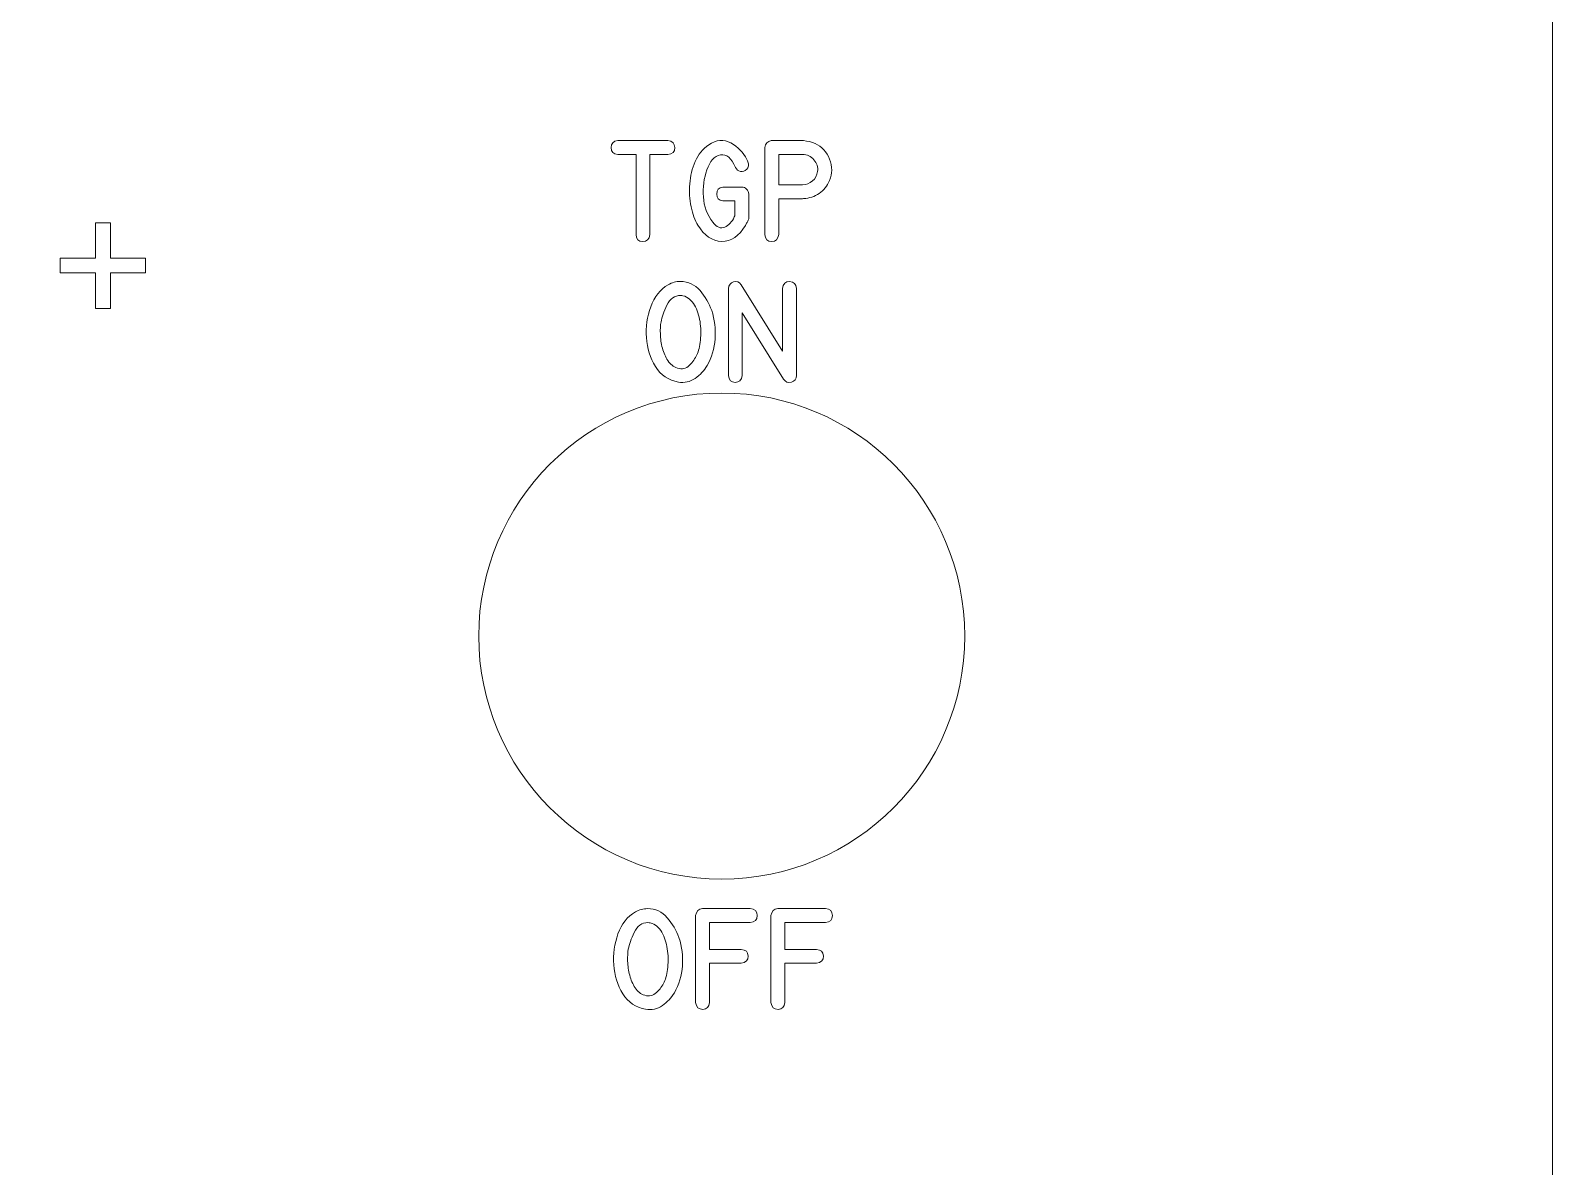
# Model space of a CAD drawing. Header units: millimetres. Extents: x -77 to 260, y -244 to 128.
# Drawn here: x -25.6 to 27.6, y 47.3 to 87 of the extents above; entities that cross this region are included whole.
import ezdxf

# ---------------------------------------------------------------- set-up
doc = ezdxf.new("R2010")
doc.units = ezdxf.units.MM
doc.header["$MEASUREMENT"] = 0
doc.layers.add('Cut', color=7, linetype='Continuous')
doc.layers.add('Engrave', color=7, linetype='Continuous')

msp = doc.modelspace()

# ---------------------------------------------------------------- linework, layer by layer
at = {"layer": 'Cut', "color": 250, "lineweight": 9}
msp.add_open_spline([(15.9454, 126.7647), (15.9454, 126.7647), (-65.0547, 126.7647), (-65.0547, 126.7647), (-65.0547, 126.7647), (-65.8797, 126.7647), (-66.5547, 126.0897), (-66.5547, 125.2647), (-66.5547, 125.2647), (-66.5547, 125.2647), (-66.5547, 122.5647), (-66.5547, 122.5647), (-66.5547, 122.5647), (-66.5547, 119.251), (-69.241, 116.5647), (-72.5547, 116.5647), (-72.5547, 116.5647), (-72.5547, 116.5647), (-75.2546, 116.5647), (-75.2546, 116.5647), (-75.2546, 116.5647), (-76.0796, 116.5647), (-76.7546, 115.8897), (-76.7546, 115.0647), (-76.7546, 115.0647), (-76.7546, 115.0647), (-76.7546, -23.8355), (-76.7546, -23.8355), (-76.7546, -23.8355), (-76.7546, -24.6605), (-76.0796, -25.3355), (-75.2546, -25.3355), (-75.2546, -25.3355), (-75.2546, -25.3355), (-72.5547, -25.3355), (-72.5547, -25.3355), (-72.5547, -25.3355), (-69.241, -25.3355), (-66.5547, -28.0218), (-66.5547, -31.3355), (-66.5547, -31.3355), (-66.5547, -31.3355), (-66.5547, -34.0353), (-66.5547, -34.0353), (-66.5547, -34.0353), (-66.5547, -34.8603), (-65.8797, -35.5353), (-65.0547, -35.5353), (-65.0547, -35.5353), (-65.0547, -35.5353), (15.9454, -35.5353), (15.9454, -35.5353), (15.9454, -35.5353), (16.7704, -35.5353), (17.4454, -34.8603), (17.4454, -34.0353), (17.4454, -34.0353), (17.4454, -34.0353), (17.4454, -31.3355), (17.4454, -31.3355), (17.4454, -31.3355), (17.4454, -28.0218), (20.1317, -25.3355), (23.4454, -25.3355), (23.4454, -25.3355), (23.4454, -25.3355), (26.1454, -25.3355), (26.1454, -25.3355), (26.1454, -25.3355), (26.9704, -25.3355), (27.6454, -24.6605), (27.6454, -23.8355), (27.6454, -23.8355), (27.6454, -23.8355), (27.6454, 115.0647), (27.6454, 115.0647), (27.6454, 115.0647), (27.6454, 115.8897), (26.9704, 116.5647), (26.1454, 116.5647), (26.1454, 116.5647), (26.1454, 116.5647), (23.4454, 116.5647), (23.4454, 116.5647), (23.4454, 116.5647), (20.1317, 116.5647), (17.4454, 119.251), (17.4454, 122.5647), (17.4454, 122.5647), (17.4454, 122.5647), (17.4454, 125.2647), (17.4454, 125.2647), (17.4454, 125.2647), (17.4454, 126.0897), (16.7704, 126.7647), (15.9454, 126.7647)], degree=3, knots=[0, 0, 0, 0, 0.04, 0.04, 0.04, 0.04, 0.08, 0.08, 0.08, 0.08, 0.12, 0.12, 0.12, 0.12, 0.16, 0.16, 0.16, 0.16, 0.2, 0.2, 0.2, 0.2, 0.24, 0.24, 0.24, 0.24, 0.28, 0.28, 0.28, 0.28, 0.32, 0.32, 0.32, 0.32, 0.36, 0.36, 0.36, 0.36, 0.4, 0.4, 0.4, 0.4, 0.44, 0.44, 0.44, 0.44, 0.48, 0.48, 0.48, 0.48, 0.52, 0.52, 0.52, 0.52, 0.56, 0.56, 0.56, 0.56, 0.6, 0.6, 0.6, 0.6, 0.64, 0.64, 0.64, 0.64, 0.68, 0.68, 0.68, 0.68, 0.72, 0.72, 0.72, 0.72, 0.76, 0.76, 0.76, 0.76, 0.8, 0.8, 0.8, 0.8, 0.84, 0.84, 0.84, 0.84, 0.88, 0.88, 0.88, 0.88, 0.92, 0.92, 0.92, 0.92, 1, 1, 1, 1], dxfattribs=at)
at = {"layer": 'Cut', "lineweight": 9}
msp.add_open_spline([(-1.4169, 74.3497), (3.2768, 74.3497), (7.0829, 70.5431), (7.0829, 65.8496), (7.0829, 65.8496), (7.083, 61.1566), (3.2766, 57.3497), (-1.4169, 57.3497), (-1.4169, 57.3497), (-6.1104, 57.35), (-9.917, 61.1559), (-9.917, 65.8496), (-9.917, 65.8496), (-9.9167, 70.5438), (-6.1106, 74.3494), (-1.4169, 74.3497)], degree=3, knots=[0, 0, 0, 0, 0.2, 0.2, 0.2, 0.2, 0.4, 0.4, 0.4, 0.4, 0.6, 0.6, 0.6, 0.6, 1, 1, 1, 1], dxfattribs=at)
at = {"layer": 'Engrave', "color": 240, "lineweight": 9}
for points, knots in [([(-4.4152, 79.8892), (-4.4152, 79.8892), (-4.4152, 82.6902), (-4.4152, 82.6902), (-4.4152, 82.6902), (-4.4152, 82.6902), (-5.0472, 82.6902), (-5.0472, 82.6902), (-5.0472, 82.6902), (-5.2078, 82.7025), (-5.2883, 82.7836), (-5.2877, 82.9318), (-5.2877, 82.9318), (-5.2871, 83.0806), (-5.2066, 83.1623), (-5.0472, 83.1758), (-5.0472, 83.1758), (-5.0472, 83.1758), (-3.2987, 83.1758), (-3.2987, 83.1758), (-3.2987, 83.1758), (-3.1405, 83.1635), (-3.0606, 83.0817), (-3.06, 82.9318), (-3.06, 82.9318), (-3.0594, 82.7825), (-3.1393, 82.7013), (-3.2987, 82.6902), (-3.2987, 82.6902), (-3.2987, 82.6902), (-3.929, 82.6902), (-3.929, 82.6902), (-3.929, 82.6902), (-3.929, 82.6902), (-3.929, 79.8892), (-3.929, 79.8892), (-3.929, 79.8892), (-3.9554, 79.7263), (-4.0401, 79.6457), (-4.1835, 79.6481), (-4.1835, 79.6481), (-4.3264, 79.6505), (-4.4034, 79.731), (-4.4152, 79.8892)], [0, 0, 0, 0, 0.0833333, 0.0833333, 0.0833333, 0.0833333, 0.1666667, 0.1666667, 0.1666667, 0.1666667, 0.25, 0.25, 0.25, 0.25, 0.3333333, 0.3333333, 0.3333333, 0.3333333, 0.4166667, 0.4166667, 0.4166667, 0.4166667, 0.5, 0.5, 0.5, 0.5, 0.5833333, 0.5833333, 0.5833333, 0.5833333, 0.6666667, 0.6666667, 0.6666667, 0.6666667, 0.75, 0.75, 0.75, 0.75, 0.8333333, 0.8333333, 0.8333333, 0.8333333, 1, 1, 1, 1]), ([(-1.3678, 81.0692), (-1.3678, 81.0692), (-1.3831, 81.0709), (-1.3831, 81.0709), (-1.3831, 81.0709), (-1.5237, 81.088), (-1.5936, 81.168), (-1.5936, 81.3102), (-1.5936, 81.3102), (-1.5936, 81.4525), (-1.5237, 81.5325), (-1.3831, 81.5495), (-1.3831, 81.5495), (-1.3831, 81.5495), (-1.3678, 81.5531), (-1.3678, 81.5531), (-1.3678, 81.5531), (-1.3678, 81.5531), (-1.3526, 81.5531), (-1.3526, 81.5531), (-1.3526, 81.5531), (-1.3526, 81.5531), (-0.717, 81.5531), (-0.717, 81.5531), (-0.717, 81.5531), (-0.65, 81.5531), (-0.5929, 81.5295), (-0.5453, 81.4819), (-0.5453, 81.4819), (-0.4977, 81.4343), (-0.4742, 81.3767), (-0.4742, 81.3102), (-0.4742, 81.3102), (-0.4742, 81.3102), (-0.4742, 80.4371), (-0.4742, 80.4371), (-0.4742, 80.4371), (-0.4742, 80.4371), (-0.4947, 80.3924), (-0.4947, 80.3924), (-0.4947, 80.3924), (-0.4947, 80.3924), (-0.5065, 80.3648), (-0.5065, 80.3648), (-0.5065, 80.3648), (-0.5065, 80.3648), (-0.5188, 80.3389), (-0.5188, 80.3389), (-0.5188, 80.3389), (-0.5188, 80.3389), (-0.5324, 80.3131), (-0.5324, 80.3131), (-0.5324, 80.3131), (-0.5324, 80.3131), (-0.5465, 80.2872), (-0.5465, 80.2872), (-0.5465, 80.2872), (-0.5465, 80.2872), (-0.5582, 80.2613), (-0.5582, 80.2613), (-0.5582, 80.2613), (-0.5582, 80.2613), (-0.5724, 80.2355), (-0.5724, 80.2355), (-0.5724, 80.2355), (-0.5724, 80.2355), (-0.5876, 80.2096), (-0.5876, 80.2096), (-0.5876, 80.2096), (-0.8105, 79.831), (-1.0874, 79.6457), (-1.4178, 79.654), (-1.4178, 79.654), (-1.7488, 79.6628), (-2.0264, 79.8498), (-2.2515, 80.2149), (-2.2515, 80.2149), (-2.3585, 80.3883), (-2.4373, 80.6053), (-2.4891, 80.8669), (-2.4891, 80.8669), (-2.5408, 81.128), (-2.5567, 81.3949), (-2.5355, 81.6677), (-2.5355, 81.6677), (-2.5149, 81.9405), (-2.4514, 82.1998), (-2.3456, 82.4462), (-2.3456, 82.4462), (-2.2392, 82.6925), (-2.0804, 82.8883), (-1.8694, 83.0329), (-1.8694, 83.0329), (-1.6048, 83.2123), (-1.3479, 83.2328), (-1.0974, 83.0958), (-1.0974, 83.0958), (-0.8469, 82.9583), (-0.66, 82.766), (-0.5359, 82.5179), (-0.5359, 82.5179), (-0.5359, 82.5179), (-0.5224, 82.4903), (-0.5224, 82.4903), (-0.5224, 82.4903), (-0.5224, 82.4903), (-0.5118, 82.4661), (-0.5118, 82.4661), (-0.5118, 82.4661), (-0.5118, 82.4661), (-0.4983, 82.4403), (-0.4983, 82.4403), (-0.4983, 82.4403), (-0.4589, 82.3315), (-0.4742, 82.2421), (-0.543, 82.1733), (-0.543, 82.1733), (-0.6094, 82.1081), (-0.6817, 82.0834), (-0.7599, 82.0999), (-0.7599, 82.0999), (-0.8381, 82.1169), (-0.8981, 82.1628), (-0.941, 82.2386), (-0.941, 82.2386), (-1.075, 82.572), (-1.2479, 82.7172), (-1.4602, 82.6743), (-1.4602, 82.6743), (-1.6718, 82.6319), (-1.8306, 82.4585), (-1.9364, 82.1545), (-1.9364, 82.1545), (-2.0399, 81.8606), (-2.0804, 81.5442), (-2.0587, 81.2062), (-2.0587, 81.2062), (-2.0369, 80.8681), (-1.9264, 80.5729), (-1.7277, 80.3219), (-1.7277, 80.3219), (-1.5913, 80.1461), (-1.4525, 80.0897), (-1.3108, 80.1526), (-1.3108, 80.1526), (-1.1697, 80.2161), (-1.0586, 80.3336), (-0.9769, 80.5059), (-0.9769, 80.5059), (-0.9769, 80.5059), (-0.958, 80.5435), (-0.958, 80.5435), (-0.958, 80.5435), (-0.958, 80.5435), (-0.958, 81.0692), (-0.958, 81.0692), (-0.958, 81.0692), (-0.958, 81.0692), (-1.3678, 81.0692), (-1.3678, 81.0692)], [0, 0, 0, 0, 0.0243902, 0.0243902, 0.0243902, 0.0243902, 0.0487805, 0.0487805, 0.0487805, 0.0487805, 0.0731707, 0.0731707, 0.0731707, 0.0731707, 0.097561, 0.097561, 0.097561, 0.097561, 0.1219512, 0.1219512, 0.1219512, 0.1219512, 0.1463415, 0.1463415, 0.1463415, 0.1463415, 0.1707317, 0.1707317, 0.1707317, 0.1707317, 0.195122, 0.195122, 0.195122, 0.195122, 0.2195122, 0.2195122, 0.2195122, 0.2195122, 0.2439024, 0.2439024, 0.2439024, 0.2439024, 0.2682927, 0.2682927, 0.2682927, 0.2682927, 0.2926829, 0.2926829, 0.2926829, 0.2926829, 0.3170732, 0.3170732, 0.3170732, 0.3170732, 0.3414634, 0.3414634, 0.3414634, 0.3414634, 0.3658537, 0.3658537, 0.3658537, 0.3658537, 0.3902439, 0.3902439, 0.3902439, 0.3902439, 0.4146341, 0.4146341, 0.4146341, 0.4146341, 0.4390244, 0.4390244, 0.4390244, 0.4390244, 0.4634146, 0.4634146, 0.4634146, 0.4634146, 0.4878049, 0.4878049, 0.4878049, 0.4878049, 0.5121951, 0.5121951, 0.5121951, 0.5121951, 0.5365854, 0.5365854, 0.5365854, 0.5365854, 0.5609756, 0.5609756, 0.5609756, 0.5609756, 0.5853659, 0.5853659, 0.5853659, 0.5853659, 0.6097561, 0.6097561, 0.6097561, 0.6097561, 0.6341463, 0.6341463, 0.6341463, 0.6341463, 0.6585366, 0.6585366, 0.6585366, 0.6585366, 0.6829268, 0.6829268, 0.6829268, 0.6829268, 0.7073171, 0.7073171, 0.7073171, 0.7073171, 0.7317073, 0.7317073, 0.7317073, 0.7317073, 0.7560976, 0.7560976, 0.7560976, 0.7560976, 0.7804878, 0.7804878, 0.7804878, 0.7804878, 0.804878, 0.804878, 0.804878, 0.804878, 0.8292683, 0.8292683, 0.8292683, 0.8292683, 0.8536585, 0.8536585, 0.8536585, 0.8536585, 0.8780488, 0.8780488, 0.8780488, 0.8780488, 0.902439, 0.902439, 0.902439, 0.902439, 0.9268293, 0.9268293, 0.9268293, 0.9268293, 0.9512195, 0.9512195, 0.9512195, 0.9512195, 1, 1, 1, 1]), ([(1.412, 83.1758), (1.412, 83.1758), (1.4449, 83.1758), (1.4449, 83.1758), (1.4449, 83.1758), (1.5919, 83.1652), (1.7271, 83.1323), (1.8511, 83.0758), (1.8511, 83.0758), (2.0887, 82.9647), (2.2568, 82.7813), (2.3556, 82.5261), (2.3556, 82.5261), (2.4544, 82.2715), (2.4532, 82.0228), (2.3527, 81.7806), (2.3527, 81.7806), (2.2709, 81.5889), (2.1504, 81.4384), (1.9905, 81.3302), (1.9905, 81.3302), (1.8312, 81.2215), (1.6489, 81.1609), (1.4449, 81.1485), (1.4449, 81.1485), (1.4449, 81.1485), (1.412, 81.1468), (1.412, 81.1468), (1.412, 81.1468), (1.412, 81.1468), (0.5747, 81.1468), (0.5747, 81.1468), (0.5747, 81.1468), (0.5747, 81.1468), (0.5747, 79.8909), (0.5747, 79.8909), (0.5747, 79.8909), (0.5541, 79.7292), (0.4724, 79.6481), (0.3301, 79.6481), (0.3301, 79.6481), (0.1878, 79.6481), (0.1067, 79.7292), (0.0873, 79.8909), (0.0873, 79.8909), (0.0873, 79.8909), (0.0873, 82.9347), (0.0873, 82.9347), (0.0873, 82.9347), (0.1044, 83.077), (0.1802, 83.1576), (0.3148, 83.1758), (0.3148, 83.1758), (0.3148, 83.1758), (0.3301, 83.1758), (0.3301, 83.1758), (0.3301, 83.1758), (0.3301, 83.1758), (1.412, 83.1758), (1.412, 83.1758)], [0, 0, 0, 0, 0.0625, 0.0625, 0.0625, 0.0625, 0.125, 0.125, 0.125, 0.125, 0.1875, 0.1875, 0.1875, 0.1875, 0.25, 0.25, 0.25, 0.25, 0.3125, 0.3125, 0.3125, 0.3125, 0.375, 0.375, 0.375, 0.375, 0.4375, 0.4375, 0.4375, 0.4375, 0.5, 0.5, 0.5, 0.5, 0.5625, 0.5625, 0.5625, 0.5625, 0.625, 0.625, 0.625, 0.625, 0.6875, 0.6875, 0.6875, 0.6875, 0.75, 0.75, 0.75, 0.75, 0.8125, 0.8125, 0.8125, 0.8125, 0.875, 0.875, 0.875, 0.875, 1, 1, 1, 1]), ([(1.412, 82.6902), (1.412, 82.6902), (0.5747, 82.6902), (0.5747, 82.6902), (0.5747, 82.6902), (0.5747, 82.6902), (0.5747, 81.6342), (0.5747, 81.6342), (0.5747, 81.6342), (0.5747, 81.6342), (1.412, 81.6342), (1.412, 81.6342), (1.412, 81.6342), (1.5431, 81.6342), (1.6583, 81.6777), (1.7588, 81.7653), (1.7588, 81.7653), (1.8594, 81.8523), (1.9182, 81.9617), (1.9358, 82.0922), (1.9358, 82.0922), (1.9564, 82.251), (1.9135, 82.3903), (1.8082, 82.5102), (1.8082, 82.5102), (1.7024, 82.6302), (1.5701, 82.6902), (1.412, 82.6902)], [0, 0, 0, 0, 0.125, 0.125, 0.125, 0.125, 0.25, 0.25, 0.25, 0.25, 0.375, 0.375, 0.375, 0.375, 0.5, 0.5, 0.5, 0.5, 0.625, 0.625, 0.625, 0.625, 0.75, 0.75, 0.75, 0.75, 1, 1, 1, 1]), ([(-23.3235, 77.3072), (-23.3235, 77.3072), (-23.3235, 78.5477), (-23.3235, 78.5477), (-23.3235, 78.5477), (-23.3235, 78.5477), (-24.5546, 78.5477), (-24.5546, 78.5477), (-24.5546, 78.5477), (-24.5546, 78.5477), (-24.5546, 79.066), (-24.5546, 79.066), (-24.5546, 79.066), (-24.5546, 79.066), (-23.3235, 79.066), (-23.3235, 79.066), (-23.3235, 79.066), (-23.3235, 79.066), (-23.3235, 80.2972), (-23.3235, 80.2972), (-23.3235, 80.2972), (-23.3235, 80.2972), (-22.7989, 80.2972), (-22.7989, 80.2972), (-22.7989, 80.2972), (-22.7989, 80.2972), (-22.7989, 79.066), (-22.7989, 79.066), (-22.7989, 79.066), (-22.7989, 79.066), (-21.5681, 79.066), (-21.5681, 79.066), (-21.5681, 79.066), (-21.5681, 79.066), (-21.5681, 78.5477), (-21.5681, 78.5477), (-21.5681, 78.5477), (-21.5681, 78.5477), (-22.7989, 78.5477), (-22.7989, 78.5477), (-22.7989, 78.5477), (-22.7989, 78.5477), (-22.7989, 77.3072), (-22.7989, 77.3072), (-22.7989, 77.3072), (-22.7989, 77.3072), (-23.3235, 77.3072), (-23.3235, 77.3072)], [0, 0, 0, 0, 0.0769231, 0.0769231, 0.0769231, 0.0769231, 0.1538462, 0.1538462, 0.1538462, 0.1538462, 0.2307692, 0.2307692, 0.2307692, 0.2307692, 0.3076923, 0.3076923, 0.3076923, 0.3076923, 0.3846154, 0.3846154, 0.3846154, 0.3846154, 0.4615385, 0.4615385, 0.4615385, 0.4615385, 0.5384615, 0.5384615, 0.5384615, 0.5384615, 0.6153846, 0.6153846, 0.6153846, 0.6153846, 0.6923077, 0.6923077, 0.6923077, 0.6923077, 0.7692308, 0.7692308, 0.7692308, 0.7692308, 0.8461538, 0.8461538, 0.8461538, 0.8461538, 1, 1, 1, 1]), ([(1.1932, 74.9616), (1.1932, 74.8411), (1.135, 74.7647), (1.0186, 74.7317), (1.0186, 74.7317), (0.9016, 74.6994), (0.8117, 74.7335), (0.747, 74.8346), (0.747, 74.8346), (0.747, 74.8346), (-0.7, 77.1547), (-0.7, 77.1547), (-0.7, 77.1547), (-0.7, 77.1547), (-0.7, 74.9616), (-0.7, 74.9616), (-0.7, 74.9616), (-0.7252, 74.8011), (-0.8064, 74.7206), (-0.9434, 74.7206), (-0.9434, 74.7206), (-1.0809, 74.7206), (-1.1615, 74.8011), (-1.1856, 74.9616), (-1.1856, 74.9616), (-1.1856, 74.9616), (-1.1856, 78.0037), (-1.1856, 78.0037), (-1.1856, 78.0037), (-1.1685, 78.123), (-1.1074, 78.2018), (-1.0022, 78.24), (-1.0022, 78.24), (-0.8969, 78.2777), (-0.8093, 78.2418), (-0.7393, 78.133), (-0.7393, 78.133), (-0.7393, 78.133), (0.7076, 75.8095), (0.7076, 75.8095), (0.7076, 75.8095), (0.7076, 75.8095), (0.7076, 78.0037), (0.7076, 78.0037), (0.7076, 78.0037), (0.7294, 78.1677), (0.8128, 78.2494), (0.9581, 78.2477), (0.9581, 78.2477), (1.1033, 78.2459), (1.1815, 78.1648), (1.1932, 78.0037), (1.1932, 78.0037), (1.1932, 78.0037), (1.1932, 74.9616), (1.1932, 74.9616)], [0, 0, 0, 0, 0.0666667, 0.0666667, 0.0666667, 0.0666667, 0.1333333, 0.1333333, 0.1333333, 0.1333333, 0.2, 0.2, 0.2, 0.2, 0.2666667, 0.2666667, 0.2666667, 0.2666667, 0.3333333, 0.3333333, 0.3333333, 0.3333333, 0.4, 0.4, 0.4, 0.4, 0.4666667, 0.4666667, 0.4666667, 0.4666667, 0.5333333, 0.5333333, 0.5333333, 0.5333333, 0.6, 0.6, 0.6, 0.6, 0.6666667, 0.6666667, 0.6666667, 0.6666667, 0.7333333, 0.7333333, 0.7333333, 0.7333333, 0.8, 0.8, 0.8, 0.8, 0.8666667, 0.8666667, 0.8666667, 0.8666667, 1, 1, 1, 1]), ([(-1.7677, 77.237), (-1.6624, 76.9189), (-1.6224, 76.5891), (-1.6483, 76.2469), (-1.6483, 76.2469), (-1.6742, 75.9047), (-1.7682, 75.5925), (-1.9299, 75.3097), (-1.9299, 75.3097), (-2.0322, 75.1339), (-2.1716, 74.9846), (-2.3486, 74.8617), (-2.3486, 74.8617), (-2.5255, 74.7388), (-2.7207, 74.6959), (-2.9342, 74.7329), (-2.9342, 74.7329), (-3.2822, 74.7935), (-3.5486, 74.9752), (-3.7332, 75.2768), (-3.7332, 75.2768), (-3.9184, 75.579), (-4.0242, 75.9153), (-4.0513, 76.2857), (-4.0513, 76.2857), (-4.0783, 76.6561), (-4.0283, 77.0165), (-3.9013, 77.3681), (-3.9013, 77.3681), (-3.7743, 77.7197), (-3.5721, 77.9749), (-3.294, 78.1348), (-3.294, 78.1348), (-3.1587, 78.213), (-3.0165, 78.2518), (-2.8689, 78.2518), (-2.8689, 78.2518), (-2.5861, 78.2518), (-2.3556, 78.1454), (-2.1763, 77.9325), (-2.1763, 77.9325), (-1.997, 77.7191), (-1.8611, 77.4875), (-1.7677, 77.237)], [0, 0, 0, 0, 0.0833333, 0.0833333, 0.0833333, 0.0833333, 0.1666667, 0.1666667, 0.1666667, 0.1666667, 0.25, 0.25, 0.25, 0.25, 0.3333333, 0.3333333, 0.3333333, 0.3333333, 0.4166667, 0.4166667, 0.4166667, 0.4166667, 0.5, 0.5, 0.5, 0.5, 0.5833333, 0.5833333, 0.5833333, 0.5833333, 0.6666667, 0.6666667, 0.6666667, 0.6666667, 0.75, 0.75, 0.75, 0.75, 0.8333333, 0.8333333, 0.8333333, 0.8333333, 1, 1, 1, 1]), ([(-2.8548, 77.7626), (-3.0659, 77.7626), (-3.2258, 77.6492), (-3.3345, 77.4216), (-3.3345, 77.4216), (-3.4433, 77.1941), (-3.5115, 77.0001), (-3.5403, 76.8395), (-3.5403, 76.8395), (-3.5621, 76.722), (-3.5703, 76.5803), (-3.5644, 76.4139), (-3.5644, 76.4139), (-3.5586, 76.2475), (-3.5344, 76.0829), (-3.4921, 75.9206), (-3.4921, 75.9206), (-3.4498, 75.7577), (-3.3857, 75.6113), (-3.301, 75.4814), (-3.301, 75.4814), (-3.2158, 75.3509), (-3.1047, 75.2644), (-2.9671, 75.2221), (-2.9671, 75.2221), (-2.806, 75.1715), (-2.6672, 75.2033), (-2.5508, 75.3173), (-2.5508, 75.3173), (-2.4344, 75.432), (-2.3462, 75.5531), (-2.2862, 75.6819), (-2.2862, 75.6819), (-2.2257, 75.8142), (-2.1839, 75.987), (-2.1616, 76.2022), (-2.1616, 76.2022), (-2.1392, 76.4168), (-2.1445, 76.6314), (-2.1769, 76.8454), (-2.1769, 76.8454), (-2.2098, 77.0594), (-2.2739, 77.2523), (-2.3691, 77.424), (-2.3691, 77.424), (-2.4644, 77.5956), (-2.6002, 77.705), (-2.7754, 77.752), (-2.7754, 77.752), (-2.7983, 77.7591), (-2.8248, 77.7626), (-2.8548, 77.7626)], [0, 0, 0, 0, 0.0714286, 0.0714286, 0.0714286, 0.0714286, 0.1428571, 0.1428571, 0.1428571, 0.1428571, 0.2142857, 0.2142857, 0.2142857, 0.2142857, 0.2857143, 0.2857143, 0.2857143, 0.2857143, 0.3571429, 0.3571429, 0.3571429, 0.3571429, 0.4285714, 0.4285714, 0.4285714, 0.4285714, 0.5, 0.5, 0.5, 0.5, 0.5714286, 0.5714286, 0.5714286, 0.5714286, 0.6428571, 0.6428571, 0.6428571, 0.6428571, 0.7142857, 0.7142857, 0.7142857, 0.7142857, 0.7857143, 0.7857143, 0.7857143, 0.7857143, 0.8571429, 0.8571429, 0.8571429, 0.8571429, 1, 1, 1, 1]), ([(-2.9124, 55.3021), (-2.8071, 54.984), (-2.7671, 54.6542), (-2.793, 54.312), (-2.793, 54.312), (-2.8189, 53.9698), (-2.9129, 53.6576), (-3.0746, 53.3748), (-3.0746, 53.3748), (-3.1769, 53.199), (-3.3163, 53.0497), (-3.4933, 52.9268), (-3.4933, 52.9268), (-3.6702, 52.8039), (-3.8654, 52.761), (-4.0789, 52.798), (-4.0789, 52.798), (-4.4269, 52.8586), (-4.6933, 53.0403), (-4.8779, 53.3419), (-4.8779, 53.3419), (-5.0631, 53.6441), (-5.1689, 53.9804), (-5.196, 54.3508), (-5.196, 54.3508), (-5.223, 54.7212), (-5.173, 55.0816), (-5.046, 55.4332), (-5.046, 55.4332), (-4.919, 55.7848), (-4.7168, 56.04), (-4.4387, 56.1999), (-4.4387, 56.1999), (-4.3034, 56.2781), (-4.1612, 56.3169), (-4.0136, 56.3169), (-4.0136, 56.3169), (-3.7308, 56.3169), (-3.5003, 56.2105), (-3.321, 55.9976), (-3.321, 55.9976), (-3.1417, 55.7842), (-3.0058, 55.5526), (-2.9124, 55.3021)], [0, 0, 0, 0, 0.0833333, 0.0833333, 0.0833333, 0.0833333, 0.1666667, 0.1666667, 0.1666667, 0.1666667, 0.25, 0.25, 0.25, 0.25, 0.3333333, 0.3333333, 0.3333333, 0.3333333, 0.4166667, 0.4166667, 0.4166667, 0.4166667, 0.5, 0.5, 0.5, 0.5, 0.5833333, 0.5833333, 0.5833333, 0.5833333, 0.6666667, 0.6666667, 0.6666667, 0.6666667, 0.75, 0.75, 0.75, 0.75, 0.8333333, 0.8333333, 0.8333333, 0.8333333, 1, 1, 1, 1]), ([(-2.3303, 53.0338), (-2.3303, 53.0338), (-2.3303, 56.0723), (-2.3303, 56.0723), (-2.3303, 56.0723), (-2.3097, 56.224), (-2.228, 56.3057), (-2.0857, 56.3169), (-2.0857, 56.3169), (-2.0857, 56.3169), (-0.4183, 56.3169), (-0.4183, 56.3169), (-0.4183, 56.3169), (-0.259, 56.3046), (-0.179, 56.2228), (-0.179, 56.0729), (-0.179, 56.0729), (-0.179, 55.9236), (-0.2601, 55.843), (-0.4218, 55.833), (-0.4218, 55.833), (-0.4218, 55.833), (-1.8464, 55.833), (-1.8464, 55.833), (-1.8464, 55.833), (-1.8464, 55.833), (-1.8464, 54.8905), (-1.8464, 54.8905), (-1.8464, 54.8905), (-1.8464, 54.8905), (-0.7352, 54.8905), (-0.7352, 54.8905), (-0.7352, 54.8905), (-0.577, 54.8794), (-0.4965, 54.8018), (-0.4941, 54.6583), (-0.4941, 54.6583), (-0.4918, 54.5148), (-0.5723, 54.4308), (-0.7352, 54.4067), (-0.7352, 54.4067), (-0.7352, 54.4067), (-1.8464, 54.4067), (-1.8464, 54.4067), (-1.8464, 54.4067), (-1.8464, 54.4067), (-1.8464, 53.0338), (-1.8464, 53.0338), (-1.8464, 53.0338), (-1.8576, 52.8756), (-1.9358, 52.7951), (-2.0798, 52.7927), (-2.0798, 52.7927), (-2.2239, 52.7904), (-2.3074, 52.8709), (-2.3303, 53.0338)], [0, 0, 0, 0, 0.0666667, 0.0666667, 0.0666667, 0.0666667, 0.1333333, 0.1333333, 0.1333333, 0.1333333, 0.2, 0.2, 0.2, 0.2, 0.2666667, 0.2666667, 0.2666667, 0.2666667, 0.3333333, 0.3333333, 0.3333333, 0.3333333, 0.4, 0.4, 0.4, 0.4, 0.4666667, 0.4666667, 0.4666667, 0.4666667, 0.5333333, 0.5333333, 0.5333333, 0.5333333, 0.6, 0.6, 0.6, 0.6, 0.6666667, 0.6666667, 0.6666667, 0.6666667, 0.7333333, 0.7333333, 0.7333333, 0.7333333, 0.8, 0.8, 0.8, 0.8, 0.8666667, 0.8666667, 0.8666667, 0.8666667, 1, 1, 1, 1]), ([(0.3031, 53.0338), (0.3031, 53.0338), (0.3031, 56.0723), (0.3031, 56.0723), (0.3031, 56.0723), (0.3237, 56.224), (0.4054, 56.3057), (0.5477, 56.3169), (0.5477, 56.3169), (0.5477, 56.3169), (2.2151, 56.3169), (2.2151, 56.3169), (2.2151, 56.3169), (2.3744, 56.3046), (2.4544, 56.2228), (2.4544, 56.0729), (2.4544, 56.0729), (2.4544, 55.9236), (2.3733, 55.843), (2.2116, 55.833), (2.2116, 55.833), (2.2116, 55.833), (0.787, 55.833), (0.787, 55.833), (0.787, 55.833), (0.787, 55.833), (0.787, 54.8905), (0.787, 54.8905), (0.787, 54.8905), (0.787, 54.8905), (1.8982, 54.8905), (1.8982, 54.8905), (1.8982, 54.8905), (2.0564, 54.8794), (2.1369, 54.8018), (2.1393, 54.6583), (2.1393, 54.6583), (2.1416, 54.5148), (2.0611, 54.4308), (1.8982, 54.4067), (1.8982, 54.4067), (1.8982, 54.4067), (0.787, 54.4067), (0.787, 54.4067), (0.787, 54.4067), (0.787, 54.4067), (0.787, 53.0338), (0.787, 53.0338), (0.787, 53.0338), (0.7758, 52.8756), (0.6976, 52.7951), (0.5536, 52.7927), (0.5536, 52.7927), (0.4095, 52.7904), (0.326, 52.8709), (0.3031, 53.0338)], [0, 0, 0, 0, 0.0666667, 0.0666667, 0.0666667, 0.0666667, 0.1333333, 0.1333333, 0.1333333, 0.1333333, 0.2, 0.2, 0.2, 0.2, 0.2666667, 0.2666667, 0.2666667, 0.2666667, 0.3333333, 0.3333333, 0.3333333, 0.3333333, 0.4, 0.4, 0.4, 0.4, 0.4666667, 0.4666667, 0.4666667, 0.4666667, 0.5333333, 0.5333333, 0.5333333, 0.5333333, 0.6, 0.6, 0.6, 0.6, 0.6666667, 0.6666667, 0.6666667, 0.6666667, 0.7333333, 0.7333333, 0.7333333, 0.7333333, 0.8, 0.8, 0.8, 0.8, 0.8666667, 0.8666667, 0.8666667, 0.8666667, 1, 1, 1, 1]), ([(-3.9995, 55.8277), (-4.2106, 55.8277), (-4.3705, 55.7143), (-4.4792, 55.4867), (-4.4792, 55.4867), (-4.588, 55.2592), (-4.6562, 55.0652), (-4.685, 54.9046), (-4.685, 54.9046), (-4.7068, 54.7871), (-4.715, 54.6454), (-4.7091, 54.479), (-4.7091, 54.479), (-4.7033, 54.3126), (-4.6791, 54.148), (-4.6368, 53.9857), (-4.6368, 53.9857), (-4.5945, 53.8228), (-4.5304, 53.6764), (-4.4457, 53.5465), (-4.4457, 53.5465), (-4.3605, 53.416), (-4.2494, 53.3295), (-4.1118, 53.2872), (-4.1118, 53.2872), (-3.9507, 53.2366), (-3.8119, 53.2684), (-3.6955, 53.3824), (-3.6955, 53.3824), (-3.5791, 53.4971), (-3.4909, 53.6182), (-3.4309, 53.747), (-3.4309, 53.747), (-3.3704, 53.8793), (-3.3286, 54.0521), (-3.3063, 54.2673), (-3.3063, 54.2673), (-3.2839, 54.4819), (-3.2892, 54.6965), (-3.3216, 54.9105), (-3.3216, 54.9105), (-3.3545, 55.1245), (-3.4186, 55.3174), (-3.5138, 55.4891), (-3.5138, 55.4891), (-3.6091, 55.6607), (-3.7449, 55.7701), (-3.9201, 55.8171), (-3.9201, 55.8171), (-3.943, 55.8242), (-3.9695, 55.8277), (-3.9995, 55.8277)], [0, 0, 0, 0, 0.0714286, 0.0714286, 0.0714286, 0.0714286, 0.1428571, 0.1428571, 0.1428571, 0.1428571, 0.2142857, 0.2142857, 0.2142857, 0.2142857, 0.2857143, 0.2857143, 0.2857143, 0.2857143, 0.3571429, 0.3571429, 0.3571429, 0.3571429, 0.4285714, 0.4285714, 0.4285714, 0.4285714, 0.5, 0.5, 0.5, 0.5, 0.5714286, 0.5714286, 0.5714286, 0.5714286, 0.6428571, 0.6428571, 0.6428571, 0.6428571, 0.7142857, 0.7142857, 0.7142857, 0.7142857, 0.7857143, 0.7857143, 0.7857143, 0.7857143, 0.8571429, 0.8571429, 0.8571429, 0.8571429, 1, 1, 1, 1])]:
    msp.add_open_spline(points, degree=3, knots=knots, dxfattribs=at)

doc.saveas('drawing.dxf')
